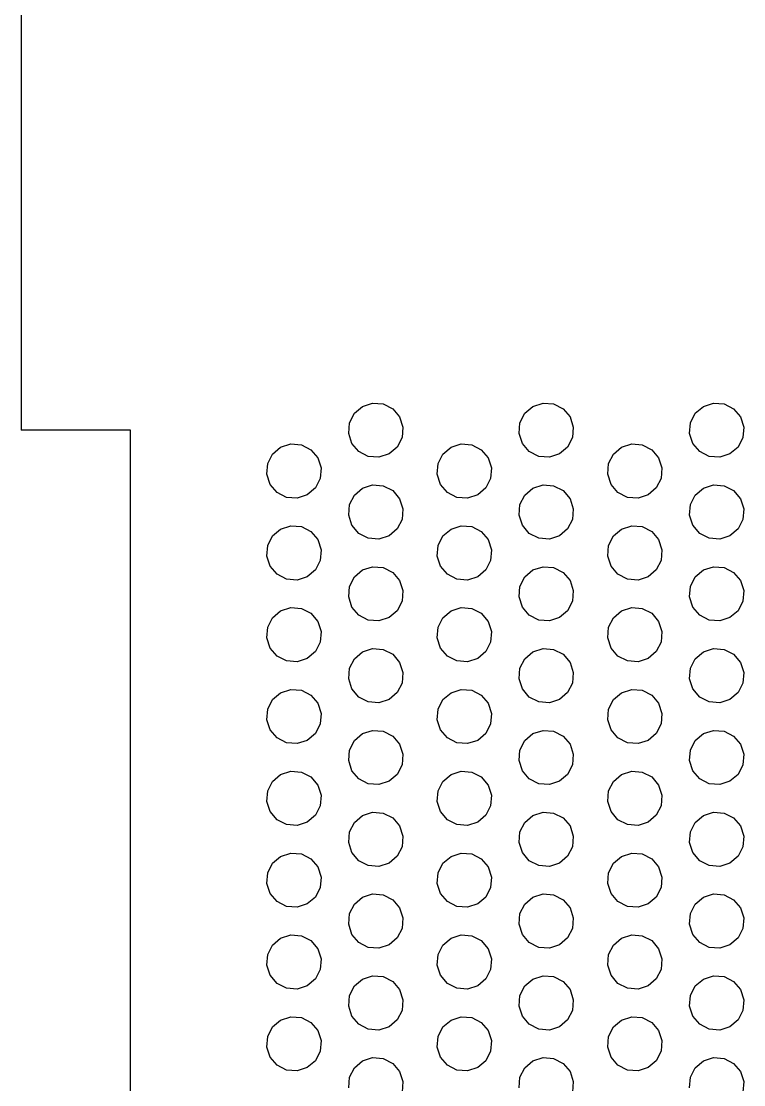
# Model space of a CAD drawing. Header units: metres. Extents: x 50 to 377, y 20 to 300.
# Drawn here: x 272.81 to 299.3, y 71.76 to 110.76 of the extents above; entities that cross this region are included whole.
import ezdxf

# ---------------------------------------------------------------- set-up
doc = ezdxf.new("R2010")
doc.units = ezdxf.units.M

msp = doc.modelspace()

# ---------------------------------------------------------------- linework, layer by layer
at = {"layer": 'Layer0'}
for p, q in [((272.807, 125.763, 0), (272.807, 95.763, 0)), ((285.319, 96.636, 0), (285.691, 96.756, 0)), ((285.691, 96.756, 0), (286.08, 96.725, 0)), ((286.08, 96.725, 0), (286.427, 96.547, 0)), ((291.569, 96.636, 0), (291.941, 96.756, 0)), ((291.941, 96.756, 0), (292.33, 96.725, 0)), ((292.33, 96.725, 0), (292.677, 96.547, 0)), ((297.819, 96.636, 0), (298.191, 96.756, 0)), ((298.191, 96.756, 0), (298.58, 96.725, 0)), ((298.58, 96.725, 0), (298.927, 96.547, 0)), ((284.845, 96.035, 0), (285.022, 96.383, 0)), ((285.022, 96.383, 0), (285.319, 96.636, 0)), ((286.427, 96.547, 0), (286.68, 96.25, 0)), ((291.095, 96.035, 0), (291.272, 96.383, 0)), ((291.272, 96.383, 0), (291.569, 96.636, 0)), ((292.677, 96.547, 0), (292.93, 96.25, 0)), ((297.345, 96.035, 0), (297.522, 96.383, 0)), ((297.522, 96.383, 0), (297.819, 96.636, 0)), ((298.927, 96.547, 0), (299.18, 96.25, 0)), ((284.814, 95.646, 0), (284.845, 96.035, 0)), ((286.68, 96.25, 0), (286.8, 95.879, 0)), ((291.064, 95.646, 0), (291.095, 96.035, 0)), ((292.93, 96.25, 0), (293.05, 95.879, 0)), ((297.314, 95.646, 0), (297.345, 96.035, 0)), ((299.18, 96.25, 0), (299.3, 95.879, 0)), ((276.807, 95.763, 0), (272.807, 95.763, 0)), ((276.807, 65.763, 0), (276.807, 95.763, 0)), ((284.934, 95.275, 0), (284.814, 95.646, 0)), ((286.8, 95.879, 0), (286.769, 95.49, 0)), ((291.184, 95.275, 0), (291.064, 95.646, 0)), ((293.05, 95.879, 0), (293.019, 95.49, 0)), ((297.434, 95.275, 0), (297.314, 95.646, 0)), ((299.3, 95.879, 0), (299.269, 95.49, 0)), ((282.319, 95.136, 0), (282.691, 95.256, 0)), ((282.691, 95.256, 0), (283.08, 95.225, 0)), ((283.08, 95.225, 0), (283.427, 95.047, 0)), ((285.187, 94.978, 0), (284.934, 95.275, 0)), ((286.769, 95.49, 0), (286.592, 95.143, 0)), ((288.569, 95.136, 0), (288.941, 95.256, 0)), ((288.941, 95.256, 0), (289.33, 95.225, 0)), ((289.33, 95.225, 0), (289.677, 95.047, 0)), ((291.437, 94.978, 0), (291.184, 95.275, 0)), ((293.019, 95.49, 0), (292.842, 95.143, 0)), ((294.819, 95.136, 0), (295.191, 95.256, 0)), ((295.191, 95.256, 0), (295.58, 95.225, 0)), ((295.58, 95.225, 0), (295.927, 95.047, 0)), ((297.687, 94.978, 0), (297.434, 95.275, 0)), ((299.269, 95.49, 0), (299.092, 95.143, 0)), ((281.845, 94.535, 0), (282.022, 94.883, 0)), ((282.022, 94.883, 0), (282.319, 95.136, 0)), ((283.427, 95.047, 0), (283.68, 94.75, 0)), ((285.534, 94.8, 0), (285.187, 94.978, 0)), ((285.923, 94.769, 0), (285.534, 94.8, 0)), ((286.295, 94.89, 0), (285.923, 94.769, 0)), ((286.592, 95.143, 0), (286.295, 94.89, 0)), ((288.095, 94.535, 0), (288.272, 94.883, 0)), ((288.272, 94.883, 0), (288.569, 95.136, 0)), ((289.677, 95.047, 0), (289.93, 94.75, 0)), ((291.784, 94.8, 0), (291.437, 94.978, 0)), ((292.173, 94.769, 0), (291.784, 94.8, 0)), ((292.545, 94.89, 0), (292.173, 94.769, 0)), ((292.842, 95.143, 0), (292.545, 94.89, 0)), ((294.345, 94.535, 0), (294.522, 94.883, 0)), ((294.522, 94.883, 0), (294.819, 95.136, 0)), ((295.927, 95.047, 0), (296.18, 94.75, 0)), ((298.034, 94.8, 0), (297.687, 94.978, 0)), ((298.423, 94.769, 0), (298.034, 94.8, 0)), ((298.795, 94.89, 0), (298.423, 94.769, 0)), ((299.092, 95.143, 0), (298.795, 94.89, 0)), ((281.814, 94.146, 0), (281.845, 94.535, 0)), ((283.68, 94.75, 0), (283.8, 94.379, 0)), ((283.8, 94.379, 0), (283.769, 93.99, 0)), ((288.064, 94.146, 0), (288.095, 94.535, 0)), ((289.93, 94.75, 0), (290.05, 94.379, 0)), ((290.05, 94.379, 0), (290.019, 93.99, 0)), ((294.314, 94.146, 0), (294.345, 94.535, 0)), ((296.18, 94.75, 0), (296.3, 94.379, 0)), ((296.3, 94.379, 0), (296.269, 93.99, 0)), ((281.934, 93.775, 0), (281.814, 94.146, 0)), ((283.769, 93.99, 0), (283.592, 93.643, 0)), ((288.184, 93.775, 0), (288.064, 94.146, 0)), ((290.019, 93.99, 0), (289.842, 93.643, 0)), ((294.434, 93.775, 0), (294.314, 94.146, 0)), ((296.269, 93.99, 0), (296.092, 93.643, 0)), ((282.187, 93.478, 0), (281.934, 93.775, 0)), ((283.592, 93.643, 0), (283.295, 93.39, 0)), ((285.022, 93.383, 0), (285.319, 93.636, 0)), ((285.319, 93.636, 0), (285.691, 93.756, 0)), ((285.691, 93.756, 0), (286.08, 93.725, 0)), ((286.08, 93.725, 0), (286.427, 93.547, 0)), ((288.437, 93.478, 0), (288.184, 93.775, 0)), ((289.842, 93.643, 0), (289.545, 93.39, 0)), ((291.272, 93.383, 0), (291.569, 93.636, 0)), ((291.569, 93.636, 0), (291.941, 93.756, 0)), ((291.941, 93.756, 0), (292.33, 93.725, 0)), ((292.33, 93.725, 0), (292.677, 93.547, 0)), ((294.687, 93.478, 0), (294.434, 93.775, 0)), ((296.092, 93.643, 0), (295.795, 93.39, 0)), ((297.522, 93.383, 0), (297.819, 93.636, 0)), ((297.819, 93.636, 0), (298.191, 93.756, 0)), ((298.191, 93.756, 0), (298.58, 93.725, 0)), ((298.58, 93.725, 0), (298.927, 93.547, 0)), ((282.534, 93.3, 0), (282.187, 93.478, 0)), ((282.923, 93.269, 0), (282.534, 93.3, 0)), ((283.295, 93.39, 0), (282.923, 93.269, 0)), ((284.845, 93.035, 0), (285.022, 93.383, 0)), ((286.427, 93.547, 0), (286.68, 93.25, 0)), ((286.68, 93.25, 0), (286.8, 92.879, 0)), ((288.784, 93.3, 0), (288.437, 93.478, 0)), ((289.173, 93.269, 0), (288.784, 93.3, 0)), ((289.545, 93.39, 0), (289.173, 93.269, 0)), ((291.095, 93.035, 0), (291.272, 93.383, 0)), ((292.677, 93.547, 0), (292.93, 93.25, 0)), ((292.93, 93.25, 0), (293.05, 92.879, 0)), ((295.034, 93.3, 0), (294.687, 93.478, 0)), ((295.423, 93.269, 0), (295.034, 93.3, 0)), ((295.795, 93.39, 0), (295.423, 93.269, 0)), ((297.345, 93.035, 0), (297.522, 93.383, 0)), ((298.927, 93.547, 0), (299.18, 93.25, 0)), ((299.18, 93.25, 0), (299.3, 92.879, 0)), ((284.814, 92.646, 0), (284.845, 93.035, 0)), ((286.8, 92.879, 0), (286.769, 92.49, 0)), ((291.064, 92.646, 0), (291.095, 93.035, 0)), ((293.05, 92.879, 0), (293.019, 92.49, 0)), ((297.314, 92.646, 0), (297.345, 93.035, 0)), ((299.3, 92.879, 0), (299.269, 92.49, 0)), ((284.934, 92.275, 0), (284.814, 92.646, 0)), ((286.769, 92.49, 0), (286.592, 92.143, 0)), ((291.184, 92.275, 0), (291.064, 92.646, 0)), ((293.019, 92.49, 0), (292.842, 92.143, 0)), ((297.434, 92.275, 0), (297.314, 92.646, 0)), ((299.269, 92.49, 0), (299.092, 92.143, 0)), ((282.022, 91.883, 0), (282.319, 92.136, 0)), ((282.319, 92.136, 0), (282.691, 92.256, 0)), ((282.691, 92.256, 0), (283.08, 92.225, 0)), ((283.08, 92.225, 0), (283.427, 92.047, 0)), ((283.427, 92.047, 0), (283.68, 91.75, 0)), ((285.187, 91.978, 0), (284.934, 92.275, 0)), ((286.592, 92.143, 0), (286.295, 91.89, 0)), ((288.272, 91.883, 0), (288.569, 92.136, 0)), ((288.569, 92.136, 0), (288.941, 92.256, 0)), ((288.941, 92.256, 0), (289.33, 92.225, 0)), ((289.33, 92.225, 0), (289.677, 92.047, 0)), ((289.677, 92.047, 0), (289.93, 91.75, 0)), ((291.437, 91.978, 0), (291.184, 92.275, 0)), ((292.842, 92.143, 0), (292.545, 91.89, 0)), ((294.522, 91.883, 0), (294.819, 92.136, 0)), ((294.819, 92.136, 0), (295.191, 92.256, 0)), ((295.191, 92.256, 0), (295.58, 92.225, 0)), ((295.58, 92.225, 0), (295.927, 92.047, 0)), ((295.927, 92.047, 0), (296.18, 91.75, 0)), ((297.687, 91.978, 0), (297.434, 92.275, 0)), ((299.092, 92.143, 0), (298.795, 91.89, 0)), ((281.845, 91.535, 0), (282.022, 91.883, 0)), ((283.68, 91.75, 0), (283.8, 91.379, 0)), ((285.534, 91.8, 0), (285.187, 91.978, 0)), ((285.923, 91.769, 0), (285.534, 91.8, 0)), ((286.295, 91.89, 0), (285.923, 91.769, 0)), ((288.095, 91.535, 0), (288.272, 91.883, 0)), ((289.93, 91.75, 0), (290.05, 91.379, 0)), ((291.784, 91.8, 0), (291.437, 91.978, 0)), ((292.173, 91.769, 0), (291.784, 91.8, 0)), ((292.545, 91.89, 0), (292.173, 91.769, 0)), ((294.345, 91.535, 0), (294.522, 91.883, 0)), ((296.18, 91.75, 0), (296.3, 91.379, 0)), ((298.034, 91.8, 0), (297.687, 91.978, 0)), ((298.423, 91.769, 0), (298.034, 91.8, 0)), ((298.795, 91.89, 0), (298.423, 91.769, 0)), ((281.814, 91.146, 0), (281.845, 91.535, 0)), ((283.8, 91.379, 0), (283.769, 90.99, 0)), ((288.064, 91.146, 0), (288.095, 91.535, 0)), ((290.05, 91.379, 0), (290.019, 90.99, 0)), ((294.314, 91.146, 0), (294.345, 91.535, 0)), ((296.3, 91.379, 0), (296.269, 90.99, 0)), ((281.934, 90.775, 0), (281.814, 91.146, 0)), ((283.769, 90.99, 0), (283.592, 90.643, 0)), ((288.184, 90.775, 0), (288.064, 91.146, 0)), ((290.019, 90.99, 0), (289.842, 90.643, 0)), ((294.434, 90.775, 0), (294.314, 91.146, 0)), ((296.269, 90.99, 0), (296.092, 90.643, 0)), ((282.187, 90.478, 0), (281.934, 90.775, 0)), ((282.534, 90.3, 0), (282.187, 90.478, 0)), ((283.592, 90.643, 0), (283.295, 90.39, 0)), ((285.022, 90.383, 0), (285.319, 90.636, 0)), ((285.319, 90.636, 0), (285.691, 90.756, 0)), ((285.691, 90.756, 0), (286.08, 90.725, 0)), ((286.08, 90.725, 0), (286.427, 90.547, 0)), ((286.427, 90.547, 0), (286.68, 90.25, 0)), ((288.437, 90.478, 0), (288.184, 90.775, 0)), ((288.784, 90.3, 0), (288.437, 90.478, 0)), ((289.842, 90.643, 0), (289.545, 90.39, 0)), ((291.272, 90.383, 0), (291.569, 90.636, 0)), ((291.569, 90.636, 0), (291.941, 90.756, 0)), ((291.941, 90.756, 0), (292.33, 90.725, 0)), ((292.33, 90.725, 0), (292.677, 90.547, 0)), ((292.677, 90.547, 0), (292.93, 90.25, 0)), ((294.687, 90.478, 0), (294.434, 90.775, 0)), ((295.034, 90.3, 0), (294.687, 90.478, 0)), ((296.092, 90.643, 0), (295.795, 90.39, 0)), ((297.522, 90.383, 0), (297.819, 90.636, 0)), ((297.819, 90.636, 0), (298.191, 90.756, 0)), ((298.191, 90.756, 0), (298.58, 90.725, 0)), ((298.58, 90.725, 0), (298.927, 90.547, 0)), ((298.927, 90.547, 0), (299.18, 90.25, 0)), ((282.923, 90.269, 0), (282.534, 90.3, 0)), ((283.295, 90.39, 0), (282.923, 90.269, 0)), ((284.845, 90.035, 0), (285.022, 90.383, 0)), ((286.68, 90.25, 0), (286.8, 89.879, 0)), ((289.173, 90.269, 0), (288.784, 90.3, 0)), ((289.545, 90.39, 0), (289.173, 90.269, 0)), ((291.095, 90.035, 0), (291.272, 90.383, 0)), ((292.93, 90.25, 0), (293.05, 89.879, 0)), ((295.423, 90.269, 0), (295.034, 90.3, 0)), ((295.795, 90.39, 0), (295.423, 90.269, 0)), ((297.345, 90.035, 0), (297.522, 90.383, 0)), ((299.18, 90.25, 0), (299.3, 89.879, 0)), ((284.814, 89.646, 0), (284.845, 90.035, 0)), ((286.8, 89.879, 0), (286.769, 89.49, 0)), ((291.064, 89.646, 0), (291.095, 90.035, 0)), ((293.05, 89.879, 0), (293.019, 89.49, 0)), ((297.314, 89.646, 0), (297.345, 90.035, 0)), ((299.3, 89.879, 0), (299.269, 89.49, 0)), ((284.934, 89.275, 0), (284.814, 89.646, 0)), ((286.769, 89.49, 0), (286.592, 89.143, 0)), ((291.184, 89.275, 0), (291.064, 89.646, 0)), ((293.019, 89.49, 0), (292.842, 89.143, 0)), ((297.434, 89.275, 0), (297.314, 89.646, 0)), ((299.269, 89.49, 0), (299.092, 89.143, 0)), ((282.022, 88.883, 0), (282.319, 89.136, 0)), ((282.319, 89.136, 0), (282.691, 89.256, 0)), ((282.691, 89.256, 0), (283.08, 89.225, 0)), ((283.08, 89.225, 0), (283.427, 89.047, 0)), ((283.427, 89.047, 0), (283.68, 88.75, 0)), ((285.187, 88.978, 0), (284.934, 89.275, 0)), ((285.534, 88.8, 0), (285.187, 88.978, 0)), ((286.592, 89.143, 0), (286.295, 88.89, 0)), ((288.272, 88.883, 0), (288.569, 89.136, 0)), ((288.569, 89.136, 0), (288.941, 89.256, 0)), ((288.941, 89.256, 0), (289.33, 89.225, 0)), ((289.33, 89.225, 0), (289.677, 89.047, 0)), ((289.677, 89.047, 0), (289.93, 88.75, 0)), ((291.437, 88.978, 0), (291.184, 89.275, 0)), ((291.784, 88.8, 0), (291.437, 88.978, 0)), ((292.842, 89.143, 0), (292.545, 88.89, 0)), ((294.522, 88.883, 0), (294.819, 89.136, 0)), ((294.819, 89.136, 0), (295.191, 89.256, 0)), ((295.191, 89.256, 0), (295.58, 89.225, 0)), ((295.58, 89.225, 0), (295.927, 89.047, 0)), ((295.927, 89.047, 0), (296.18, 88.75, 0)), ((297.687, 88.978, 0), (297.434, 89.275, 0)), ((298.034, 88.8, 0), (297.687, 88.978, 0)), ((299.092, 89.143, 0), (298.795, 88.89, 0)), ((281.814, 88.146, 0), (281.845, 88.535, 0)), ((281.845, 88.535, 0), (282.022, 88.883, 0)), ((283.68, 88.75, 0), (283.8, 88.379, 0)), ((285.923, 88.769, 0), (285.534, 88.8, 0)), ((286.295, 88.89, 0), (285.923, 88.769, 0)), ((288.064, 88.146, 0), (288.095, 88.535, 0)), ((288.095, 88.535, 0), (288.272, 88.883, 0)), ((289.93, 88.75, 0), (290.05, 88.379, 0)), ((292.173, 88.769, 0), (291.784, 88.8, 0)), ((292.545, 88.89, 0), (292.173, 88.769, 0)), ((294.314, 88.146, 0), (294.345, 88.535, 0)), ((294.345, 88.535, 0), (294.522, 88.883, 0)), ((296.18, 88.75, 0), (296.3, 88.379, 0)), ((298.423, 88.769, 0), (298.034, 88.8, 0)), ((298.795, 88.89, 0), (298.423, 88.769, 0)), ((281.934, 87.775, 0), (281.814, 88.146, 0)), ((283.8, 88.379, 0), (283.769, 87.99, 0)), ((288.184, 87.775, 0), (288.064, 88.146, 0)), ((290.05, 88.379, 0), (290.019, 87.99, 0)), ((294.434, 87.775, 0), (294.314, 88.146, 0)), ((296.3, 88.379, 0), (296.269, 87.99, 0)), ((282.187, 87.478, 0), (281.934, 87.775, 0)), ((283.769, 87.99, 0), (283.592, 87.643, 0)), ((285.319, 87.636, 0), (285.691, 87.756, 0)), ((285.691, 87.756, 0), (286.08, 87.725, 0)), ((288.437, 87.478, 0), (288.184, 87.775, 0)), ((290.019, 87.99, 0), (289.842, 87.643, 0)), ((291.569, 87.636, 0), (291.941, 87.756, 0)), ((291.941, 87.756, 0), (292.33, 87.725, 0)), ((294.687, 87.478, 0), (294.434, 87.775, 0)), ((296.269, 87.99, 0), (296.092, 87.643, 0)), ((297.819, 87.636, 0), (298.191, 87.756, 0)), ((298.191, 87.756, 0), (298.58, 87.725, 0)), ((282.534, 87.3, 0), (282.187, 87.478, 0)), ((283.295, 87.39, 0), (282.923, 87.269, 0)), ((283.592, 87.643, 0), (283.295, 87.39, 0)), ((284.845, 87.035, 0), (285.022, 87.383, 0)), ((285.022, 87.383, 0), (285.319, 87.636, 0)), ((286.08, 87.725, 0), (286.427, 87.547, 0)), ((286.427, 87.547, 0), (286.68, 87.25, 0)), ((288.784, 87.3, 0), (288.437, 87.478, 0)), ((289.545, 87.39, 0), (289.173, 87.269, 0)), ((289.842, 87.643, 0), (289.545, 87.39, 0)), ((291.095, 87.035, 0), (291.272, 87.383, 0)), ((291.272, 87.383, 0), (291.569, 87.636, 0)), ((292.33, 87.725, 0), (292.677, 87.547, 0)), ((292.677, 87.547, 0), (292.93, 87.25, 0)), ((295.034, 87.3, 0), (294.687, 87.478, 0)), ((295.795, 87.39, 0), (295.423, 87.269, 0)), ((296.092, 87.643, 0), (295.795, 87.39, 0)), ((297.345, 87.035, 0), (297.522, 87.383, 0)), ((297.522, 87.383, 0), (297.819, 87.636, 0)), ((298.58, 87.725, 0), (298.927, 87.547, 0)), ((298.927, 87.547, 0), (299.18, 87.25, 0)), ((282.923, 87.269, 0), (282.534, 87.3, 0)), ((284.814, 86.646, 0), (284.845, 87.035, 0)), ((286.68, 87.25, 0), (286.8, 86.879, 0)), ((289.173, 87.269, 0), (288.784, 87.3, 0)), ((291.064, 86.646, 0), (291.095, 87.035, 0)), ((292.93, 87.25, 0), (293.05, 86.879, 0)), ((295.423, 87.269, 0), (295.034, 87.3, 0)), ((297.314, 86.646, 0), (297.345, 87.035, 0)), ((299.18, 87.25, 0), (299.3, 86.879, 0)), ((284.934, 86.275, 0), (284.814, 86.646, 0)), ((286.8, 86.879, 0), (286.769, 86.49, 0)), ((291.184, 86.275, 0), (291.064, 86.646, 0)), ((293.05, 86.879, 0), (293.019, 86.49, 0)), ((297.434, 86.275, 0), (297.314, 86.646, 0)), ((299.3, 86.879, 0), (299.269, 86.49, 0)), ((282.319, 86.136, 0), (282.691, 86.256, 0)), ((282.691, 86.256, 0), (283.08, 86.225, 0)), ((283.08, 86.225, 0), (283.427, 86.047, 0)), ((285.187, 85.978, 0), (284.934, 86.275, 0)), ((286.769, 86.49, 0), (286.592, 86.143, 0)), ((288.569, 86.136, 0), (288.941, 86.256, 0)), ((288.941, 86.256, 0), (289.33, 86.225, 0)), ((289.33, 86.225, 0), (289.677, 86.047, 0)), ((291.437, 85.978, 0), (291.184, 86.275, 0)), ((293.019, 86.49, 0), (292.842, 86.143, 0)), ((294.819, 86.136, 0), (295.191, 86.256, 0)), ((295.191, 86.256, 0), (295.58, 86.225, 0)), ((295.58, 86.225, 0), (295.927, 86.047, 0)), ((297.687, 85.978, 0), (297.434, 86.275, 0)), ((299.269, 86.49, 0), (299.092, 86.143, 0)), ((281.845, 85.535, 0), (282.022, 85.883, 0)), ((282.022, 85.883, 0), (282.319, 86.136, 0)), ((283.427, 86.047, 0), (283.68, 85.75, 0)), ((285.534, 85.8, 0), (285.187, 85.978, 0)), ((285.923, 85.769, 0), (285.534, 85.8, 0)), ((286.295, 85.89, 0), (285.923, 85.769, 0)), ((286.592, 86.143, 0), (286.295, 85.89, 0)), ((288.095, 85.535, 0), (288.272, 85.883, 0)), ((288.272, 85.883, 0), (288.569, 86.136, 0)), ((289.677, 86.047, 0), (289.93, 85.75, 0)), ((291.784, 85.8, 0), (291.437, 85.978, 0)), ((292.173, 85.769, 0), (291.784, 85.8, 0)), ((292.545, 85.89, 0), (292.173, 85.769, 0)), ((292.842, 86.143, 0), (292.545, 85.89, 0)), ((294.345, 85.535, 0), (294.522, 85.883, 0)), ((294.522, 85.883, 0), (294.819, 86.136, 0)), ((295.927, 86.047, 0), (296.18, 85.75, 0)), ((298.034, 85.8, 0), (297.687, 85.978, 0)), ((298.423, 85.769, 0), (298.034, 85.8, 0)), ((298.795, 85.89, 0), (298.423, 85.769, 0)), ((299.092, 86.143, 0), (298.795, 85.89, 0)), ((281.814, 85.146, 0), (281.845, 85.535, 0)), ((283.68, 85.75, 0), (283.8, 85.379, 0)), ((288.064, 85.146, 0), (288.095, 85.535, 0)), ((289.93, 85.75, 0), (290.05, 85.379, 0)), ((294.314, 85.146, 0), (294.345, 85.535, 0)), ((296.18, 85.75, 0), (296.3, 85.379, 0)), ((281.934, 84.775, 0), (281.814, 85.146, 0)), ((283.8, 85.379, 0), (283.769, 84.99, 0)), ((288.184, 84.775, 0), (288.064, 85.146, 0)), ((290.05, 85.379, 0), (290.019, 84.99, 0)), ((294.434, 84.775, 0), (294.314, 85.146, 0)), ((296.3, 85.379, 0), (296.269, 84.99, 0)), ((282.187, 84.478, 0), (281.934, 84.775, 0)), ((283.592, 84.643, 0), (283.295, 84.39, 0)), ((283.769, 84.99, 0), (283.592, 84.643, 0)), ((285.022, 84.383, 0), (285.319, 84.636, 0)), ((285.319, 84.636, 0), (285.691, 84.756, 0)), ((285.691, 84.756, 0), (286.08, 84.725, 0)), ((286.08, 84.725, 0), (286.427, 84.547, 0)), ((288.437, 84.478, 0), (288.184, 84.775, 0)), ((289.842, 84.643, 0), (289.545, 84.39, 0)), ((290.019, 84.99, 0), (289.842, 84.643, 0)), ((291.272, 84.383, 0), (291.569, 84.636, 0)), ((291.569, 84.636, 0), (291.941, 84.756, 0)), ((291.941, 84.756, 0), (292.33, 84.725, 0)), ((292.33, 84.725, 0), (292.677, 84.547, 0)), ((294.687, 84.478, 0), (294.434, 84.775, 0)), ((296.092, 84.643, 0), (295.795, 84.39, 0)), ((296.269, 84.99, 0), (296.092, 84.643, 0)), ((297.522, 84.383, 0), (297.819, 84.636, 0)), ((297.819, 84.636, 0), (298.191, 84.756, 0)), ((298.191, 84.756, 0), (298.58, 84.725, 0)), ((298.58, 84.725, 0), (298.927, 84.547, 0)), ((282.534, 84.3, 0), (282.187, 84.478, 0)), ((282.923, 84.269, 0), (282.534, 84.3, 0)), ((283.295, 84.39, 0), (282.923, 84.269, 0)), ((284.845, 84.035, 0), (285.022, 84.383, 0)), ((286.427, 84.547, 0), (286.68, 84.25, 0)), ((286.68, 84.25, 0), (286.8, 83.879, 0)), ((288.784, 84.3, 0), (288.437, 84.478, 0)), ((289.173, 84.269, 0), (288.784, 84.3, 0)), ((289.545, 84.39, 0), (289.173, 84.269, 0)), ((291.095, 84.035, 0), (291.272, 84.383, 0)), ((292.677, 84.547, 0), (292.93, 84.25, 0)), ((292.93, 84.25, 0), (293.05, 83.879, 0)), ((295.034, 84.3, 0), (294.687, 84.478, 0)), ((295.423, 84.269, 0), (295.034, 84.3, 0)), ((295.795, 84.39, 0), (295.423, 84.269, 0)), ((297.345, 84.035, 0), (297.522, 84.383, 0)), ((298.927, 84.547, 0), (299.18, 84.25, 0)), ((299.18, 84.25, 0), (299.3, 83.879, 0)), ((284.814, 83.646, 0), (284.845, 84.035, 0)), ((286.8, 83.879, 0), (286.769, 83.49, 0)), ((291.064, 83.646, 0), (291.095, 84.035, 0)), ((293.05, 83.879, 0), (293.019, 83.49, 0)), ((297.314, 83.646, 0), (297.345, 84.035, 0)), ((299.3, 83.879, 0), (299.269, 83.49, 0)), ((284.934, 83.275, 0), (284.814, 83.646, 0)), ((286.769, 83.49, 0), (286.592, 83.143, 0)), ((291.184, 83.275, 0), (291.064, 83.646, 0)), ((293.019, 83.49, 0), (292.842, 83.143, 0)), ((297.434, 83.275, 0), (297.314, 83.646, 0)), ((299.269, 83.49, 0), (299.092, 83.143, 0)), ((282.022, 82.883, 0), (282.319, 83.136, 0)), ((282.319, 83.136, 0), (282.691, 83.256, 0)), ((282.691, 83.256, 0), (283.08, 83.225, 0)), ((283.08, 83.225, 0), (283.427, 83.047, 0)), ((285.187, 82.978, 0), (284.934, 83.275, 0)), ((286.592, 83.143, 0), (286.295, 82.89, 0)), ((288.272, 82.883, 0), (288.569, 83.136, 0)), ((288.569, 83.136, 0), (288.941, 83.256, 0)), ((288.941, 83.256, 0), (289.33, 83.225, 0)), ((289.33, 83.225, 0), (289.677, 83.047, 0)), ((291.437, 82.978, 0), (291.184, 83.275, 0)), ((292.842, 83.143, 0), (292.545, 82.89, 0)), ((294.522, 82.883, 0), (294.819, 83.136, 0)), ((294.819, 83.136, 0), (295.191, 83.256, 0)), ((295.191, 83.256, 0), (295.58, 83.225, 0)), ((295.58, 83.225, 0), (295.927, 83.047, 0)), ((297.687, 82.978, 0), (297.434, 83.275, 0)), ((299.092, 83.143, 0), (298.795, 82.89, 0)), ((281.845, 82.535, 0), (282.022, 82.883, 0)), ((283.427, 83.047, 0), (283.68, 82.75, 0)), ((283.68, 82.75, 0), (283.8, 82.379, 0)), ((285.534, 82.8, 0), (285.187, 82.978, 0)), ((285.923, 82.769, 0), (285.534, 82.8, 0)), ((286.295, 82.89, 0), (285.923, 82.769, 0)), ((288.095, 82.535, 0), (288.272, 82.883, 0)), ((289.677, 83.047, 0), (289.93, 82.75, 0)), ((289.93, 82.75, 0), (290.05, 82.379, 0)), ((291.784, 82.8, 0), (291.437, 82.978, 0)), ((292.173, 82.769, 0), (291.784, 82.8, 0)), ((292.545, 82.89, 0), (292.173, 82.769, 0)), ((294.345, 82.535, 0), (294.522, 82.883, 0)), ((295.927, 83.047, 0), (296.18, 82.75, 0)), ((296.18, 82.75, 0), (296.3, 82.379, 0)), ((298.034, 82.8, 0), (297.687, 82.978, 0)), ((298.423, 82.769, 0), (298.034, 82.8, 0)), ((298.795, 82.89, 0), (298.423, 82.769, 0)), ((281.814, 82.146, 0), (281.845, 82.535, 0)), ((283.8, 82.379, 0), (283.769, 81.99, 0)), ((288.064, 82.146, 0), (288.095, 82.535, 0)), ((290.05, 82.379, 0), (290.019, 81.99, 0)), ((294.314, 82.146, 0), (294.345, 82.535, 0)), ((296.3, 82.379, 0), (296.269, 81.99, 0)), ((281.934, 81.775, 0), (281.814, 82.146, 0)), ((283.769, 81.99, 0), (283.592, 81.643, 0)), ((288.184, 81.775, 0), (288.064, 82.146, 0)), ((290.019, 81.99, 0), (289.842, 81.643, 0)), ((294.434, 81.775, 0), (294.314, 82.146, 0)), ((296.269, 81.99, 0), (296.092, 81.643, 0)), ((282.187, 81.478, 0), (281.934, 81.775, 0)), ((283.592, 81.643, 0), (283.295, 81.39, 0)), ((285.022, 81.383, 0), (285.319, 81.636, 0)), ((285.319, 81.636, 0), (285.691, 81.756, 0)), ((285.691, 81.756, 0), (286.08, 81.725, 0)), ((286.08, 81.725, 0), (286.427, 81.547, 0)), ((286.427, 81.547, 0), (286.68, 81.25, 0)), ((288.437, 81.478, 0), (288.184, 81.775, 0)), ((289.842, 81.643, 0), (289.545, 81.39, 0)), ((291.272, 81.383, 0), (291.569, 81.636, 0)), ((291.569, 81.636, 0), (291.941, 81.756, 0)), ((291.941, 81.756, 0), (292.33, 81.725, 0)), ((292.33, 81.725, 0), (292.677, 81.547, 0)), ((292.677, 81.547, 0), (292.93, 81.25, 0)), ((294.687, 81.478, 0), (294.434, 81.775, 0)), ((296.092, 81.643, 0), (295.795, 81.39, 0)), ((297.522, 81.383, 0), (297.819, 81.636, 0)), ((297.819, 81.636, 0), (298.191, 81.756, 0)), ((298.191, 81.756, 0), (298.58, 81.725, 0)), ((298.58, 81.725, 0), (298.927, 81.547, 0)), ((298.927, 81.547, 0), (299.18, 81.25, 0)), ((282.534, 81.3, 0), (282.187, 81.478, 0)), ((282.923, 81.269, 0), (282.534, 81.3, 0)), ((283.295, 81.39, 0), (282.923, 81.269, 0)), ((284.845, 81.035, 0), (285.022, 81.383, 0)), ((286.68, 81.25, 0), (286.8, 80.879, 0)), ((288.784, 81.3, 0), (288.437, 81.478, 0)), ((289.173, 81.269, 0), (288.784, 81.3, 0)), ((289.545, 81.39, 0), (289.173, 81.269, 0)), ((291.095, 81.035, 0), (291.272, 81.383, 0)), ((292.93, 81.25, 0), (293.05, 80.879, 0)), ((295.034, 81.3, 0), (294.687, 81.478, 0)), ((295.423, 81.269, 0), (295.034, 81.3, 0)), ((295.795, 81.39, 0), (295.423, 81.269, 0)), ((297.345, 81.035, 0), (297.522, 81.383, 0)), ((299.18, 81.25, 0), (299.3, 80.879, 0)), ((284.814, 80.646, 0), (284.845, 81.035, 0)), ((286.8, 80.879, 0), (286.769, 80.49, 0)), ((291.064, 80.646, 0), (291.095, 81.035, 0)), ((293.05, 80.879, 0), (293.019, 80.49, 0)), ((297.314, 80.646, 0), (297.345, 81.035, 0)), ((299.3, 80.879, 0), (299.269, 80.49, 0)), ((284.934, 80.275, 0), (284.814, 80.646, 0)), ((286.769, 80.49, 0), (286.592, 80.143, 0)), ((291.184, 80.275, 0), (291.064, 80.646, 0)), ((293.019, 80.49, 0), (292.842, 80.143, 0)), ((297.434, 80.275, 0), (297.314, 80.646, 0)), ((299.269, 80.49, 0), (299.092, 80.143, 0)), ((282.022, 79.883, 0), (282.319, 80.136, 0)), ((282.319, 80.136, 0), (282.691, 80.256, 0)), ((282.691, 80.256, 0), (283.08, 80.225, 0)), ((283.08, 80.225, 0), (283.427, 80.047, 0)), ((283.427, 80.047, 0), (283.68, 79.75, 0)), ((285.187, 79.978, 0), (284.934, 80.275, 0)), ((285.534, 79.8, 0), (285.187, 79.978, 0)), ((286.592, 80.143, 0), (286.295, 79.89, 0)), ((288.272, 79.883, 0), (288.569, 80.136, 0)), ((288.569, 80.136, 0), (288.941, 80.256, 0)), ((288.941, 80.256, 0), (289.33, 80.225, 0)), ((289.33, 80.225, 0), (289.677, 80.047, 0)), ((289.677, 80.047, 0), (289.93, 79.75, 0)), ((291.437, 79.978, 0), (291.184, 80.275, 0)), ((291.784, 79.8, 0), (291.437, 79.978, 0)), ((292.842, 80.143, 0), (292.545, 79.89, 0)), ((294.522, 79.883, 0), (294.819, 80.136, 0)), ((294.819, 80.136, 0), (295.191, 80.256, 0)), ((295.191, 80.256, 0), (295.58, 80.225, 0)), ((295.58, 80.225, 0), (295.927, 80.047, 0)), ((295.927, 80.047, 0), (296.18, 79.75, 0)), ((297.687, 79.978, 0), (297.434, 80.275, 0)), ((298.034, 79.8, 0), (297.687, 79.978, 0)), ((299.092, 80.143, 0), (298.795, 79.89, 0)), ((281.845, 79.535, 0), (282.022, 79.883, 0)), ((283.68, 79.75, 0), (283.8, 79.379, 0)), ((285.923, 79.769, 0), (285.534, 79.8, 0)), ((286.295, 79.89, 0), (285.923, 79.769, 0)), ((288.095, 79.535, 0), (288.272, 79.883, 0)), ((289.93, 79.75, 0), (290.05, 79.379, 0)), ((292.173, 79.769, 0), (291.784, 79.8, 0)), ((292.545, 79.89, 0), (292.173, 79.769, 0)), ((294.345, 79.535, 0), (294.522, 79.883, 0)), ((296.18, 79.75, 0), (296.3, 79.379, 0)), ((298.423, 79.769, 0), (298.034, 79.8, 0)), ((298.795, 79.89, 0), (298.423, 79.769, 0)), ((281.814, 79.146, 0), (281.845, 79.535, 0)), ((283.8, 79.379, 0), (283.769, 78.99, 0)), ((288.064, 79.146, 0), (288.095, 79.535, 0)), ((290.05, 79.379, 0), (290.019, 78.99, 0)), ((294.314, 79.146, 0), (294.345, 79.535, 0)), ((296.3, 79.379, 0), (296.269, 78.99, 0)), ((281.934, 78.775, 0), (281.814, 79.146, 0)), ((282.187, 78.478, 0), (281.934, 78.775, 0)), ((283.769, 78.99, 0), (283.592, 78.643, 0)), ((288.184, 78.775, 0), (288.064, 79.146, 0)), ((288.437, 78.478, 0), (288.184, 78.775, 0)), ((290.019, 78.99, 0), (289.842, 78.643, 0)), ((294.434, 78.775, 0), (294.314, 79.146, 0)), ((294.687, 78.478, 0), (294.434, 78.775, 0)), ((296.269, 78.99, 0), (296.092, 78.643, 0)), ((282.534, 78.3, 0), (282.187, 78.478, 0)), ((283.295, 78.39, 0), (282.923, 78.269, 0)), ((283.592, 78.643, 0), (283.295, 78.39, 0)), ((284.845, 78.035, 0), (285.022, 78.383, 0)), ((285.022, 78.383, 0), (285.319, 78.636, 0)), ((285.319, 78.636, 0), (285.691, 78.756, 0)), ((285.691, 78.756, 0), (286.08, 78.725, 0)), ((286.08, 78.725, 0), (286.427, 78.547, 0)), ((286.427, 78.547, 0), (286.68, 78.25, 0)), ((288.784, 78.3, 0), (288.437, 78.478, 0)), ((289.545, 78.39, 0), (289.173, 78.269, 0)), ((289.842, 78.643, 0), (289.545, 78.39, 0)), ((291.095, 78.035, 0), (291.272, 78.383, 0)), ((291.272, 78.383, 0), (291.569, 78.636, 0)), ((291.569, 78.636, 0), (291.941, 78.756, 0)), ((291.941, 78.756, 0), (292.33, 78.725, 0)), ((292.33, 78.725, 0), (292.677, 78.547, 0)), ((292.677, 78.547, 0), (292.93, 78.25, 0)), ((295.034, 78.3, 0), (294.687, 78.478, 0)), ((295.795, 78.39, 0), (295.423, 78.269, 0)), ((296.092, 78.643, 0), (295.795, 78.39, 0)), ((297.345, 78.035, 0), (297.522, 78.383, 0)), ((297.522, 78.383, 0), (297.819, 78.636, 0)), ((297.819, 78.636, 0), (298.191, 78.756, 0)), ((298.191, 78.756, 0), (298.58, 78.725, 0)), ((298.58, 78.725, 0), (298.927, 78.547, 0)), ((298.927, 78.547, 0), (299.18, 78.25, 0)), ((282.923, 78.269, 0), (282.534, 78.3, 0)), ((284.814, 77.646, 0), (284.845, 78.035, 0)), ((286.68, 78.25, 0), (286.8, 77.879, 0)), ((289.173, 78.269, 0), (288.784, 78.3, 0)), ((291.064, 77.646, 0), (291.095, 78.035, 0)), ((292.93, 78.25, 0), (293.05, 77.879, 0)), ((295.423, 78.269, 0), (295.034, 78.3, 0)), ((297.314, 77.646, 0), (297.345, 78.035, 0)), ((299.18, 78.25, 0), (299.3, 77.879, 0)), ((284.934, 77.275, 0), (284.814, 77.646, 0)), ((286.8, 77.879, 0), (286.769, 77.49, 0)), ((291.184, 77.275, 0), (291.064, 77.646, 0)), ((293.05, 77.879, 0), (293.019, 77.49, 0)), ((297.434, 77.275, 0), (297.314, 77.646, 0)), ((299.3, 77.879, 0), (299.269, 77.49, 0)), ((282.319, 77.136, 0), (282.691, 77.256, 0)), ((282.691, 77.256, 0), (283.08, 77.225, 0)), ((283.08, 77.225, 0), (283.427, 77.047, 0)), ((285.187, 76.978, 0), (284.934, 77.275, 0)), ((286.769, 77.49, 0), (286.592, 77.143, 0)), ((288.569, 77.136, 0), (288.941, 77.256, 0)), ((288.941, 77.256, 0), (289.33, 77.225, 0)), ((289.33, 77.225, 0), (289.677, 77.047, 0)), ((291.437, 76.978, 0), (291.184, 77.275, 0)), ((293.019, 77.49, 0), (292.842, 77.143, 0)), ((294.819, 77.136, 0), (295.191, 77.256, 0)), ((295.191, 77.256, 0), (295.58, 77.225, 0)), ((295.58, 77.225, 0), (295.927, 77.047, 0)), ((297.687, 76.978, 0), (297.434, 77.275, 0)), ((299.269, 77.49, 0), (299.092, 77.143, 0)), ((281.845, 76.535, 0), (282.022, 76.883, 0)), ((282.022, 76.883, 0), (282.319, 77.136, 0)), ((283.427, 77.047, 0), (283.68, 76.75, 0)), ((285.534, 76.8, 0), (285.187, 76.978, 0)), ((286.295, 76.89, 0), (285.923, 76.769, 0)), ((286.592, 77.143, 0), (286.295, 76.89, 0)), ((288.095, 76.535, 0), (288.272, 76.883, 0)), ((288.272, 76.883, 0), (288.569, 77.136, 0)), ((289.677, 77.047, 0), (289.93, 76.75, 0)), ((291.784, 76.8, 0), (291.437, 76.978, 0)), ((292.545, 76.89, 0), (292.173, 76.769, 0)), ((292.842, 77.143, 0), (292.545, 76.89, 0)), ((294.345, 76.535, 0), (294.522, 76.883, 0)), ((294.522, 76.883, 0), (294.819, 77.136, 0)), ((295.927, 77.047, 0), (296.18, 76.75, 0)), ((298.034, 76.8, 0), (297.687, 76.978, 0)), ((298.795, 76.89, 0), (298.423, 76.769, 0)), ((299.092, 77.143, 0), (298.795, 76.89, 0)), ((281.814, 76.146, 0), (281.845, 76.535, 0)), ((283.68, 76.75, 0), (283.8, 76.379, 0)), ((285.923, 76.769, 0), (285.534, 76.8, 0)), ((288.064, 76.146, 0), (288.095, 76.535, 0)), ((289.93, 76.75, 0), (290.05, 76.379, 0)), ((292.173, 76.769, 0), (291.784, 76.8, 0)), ((294.314, 76.146, 0), (294.345, 76.535, 0)), ((296.18, 76.75, 0), (296.3, 76.379, 0)), ((298.423, 76.769, 0), (298.034, 76.8, 0)), ((281.934, 75.775, 0), (281.814, 76.146, 0)), ((283.8, 76.379, 0), (283.769, 75.99, 0)), ((288.184, 75.775, 0), (288.064, 76.146, 0)), ((290.05, 76.379, 0), (290.019, 75.99, 0)), ((294.434, 75.775, 0), (294.314, 76.146, 0)), ((296.3, 76.379, 0), (296.269, 75.99, 0)), ((282.187, 75.478, 0), (281.934, 75.775, 0)), ((283.769, 75.99, 0), (283.592, 75.643, 0)), ((285.319, 75.636, 0), (285.691, 75.756, 0)), ((285.691, 75.756, 0), (286.08, 75.725, 0)), ((286.08, 75.725, 0), (286.427, 75.547, 0)), ((288.437, 75.478, 0), (288.184, 75.775, 0)), ((290.019, 75.99, 0), (289.842, 75.643, 0)), ((291.569, 75.636, 0), (291.941, 75.756, 0)), ((291.941, 75.756, 0), (292.33, 75.725, 0)), ((292.33, 75.725, 0), (292.677, 75.547, 0)), ((294.687, 75.478, 0), (294.434, 75.775, 0)), ((296.269, 75.99, 0), (296.092, 75.643, 0)), ((297.819, 75.636, 0), (298.191, 75.756, 0)), ((298.191, 75.756, 0), (298.58, 75.725, 0)), ((298.58, 75.725, 0), (298.927, 75.547, 0)), ((282.534, 75.3, 0), (282.187, 75.478, 0)), ((282.923, 75.269, 0), (282.534, 75.3, 0)), ((283.295, 75.39, 0), (282.923, 75.269, 0)), ((283.592, 75.643, 0), (283.295, 75.39, 0)), ((284.845, 75.035, 0), (285.022, 75.383, 0)), ((285.022, 75.383, 0), (285.319, 75.636, 0)), ((286.427, 75.547, 0), (286.68, 75.25, 0)), ((288.784, 75.3, 0), (288.437, 75.478, 0)), ((289.173, 75.269, 0), (288.784, 75.3, 0)), ((289.545, 75.39, 0), (289.173, 75.269, 0)), ((289.842, 75.643, 0), (289.545, 75.39, 0)), ((291.095, 75.035, 0), (291.272, 75.383, 0)), ((291.272, 75.383, 0), (291.569, 75.636, 0)), ((292.677, 75.547, 0), (292.93, 75.25, 0)), ((295.034, 75.3, 0), (294.687, 75.478, 0)), ((295.423, 75.269, 0), (295.034, 75.3, 0)), ((295.795, 75.39, 0), (295.423, 75.269, 0)), ((296.092, 75.643, 0), (295.795, 75.39, 0)), ((297.345, 75.035, 0), (297.522, 75.383, 0)), ((297.522, 75.383, 0), (297.819, 75.636, 0)), ((298.927, 75.547, 0), (299.18, 75.25, 0)), ((284.814, 74.646, 0), (284.845, 75.035, 0)), ((286.68, 75.25, 0), (286.8, 74.879, 0)), ((286.8, 74.879, 0), (286.769, 74.49, 0)), ((291.064, 74.646, 0), (291.095, 75.035, 0)), ((292.93, 75.25, 0), (293.05, 74.879, 0)), ((293.05, 74.879, 0), (293.019, 74.49, 0)), ((297.314, 74.646, 0), (297.345, 75.035, 0)), ((299.18, 75.25, 0), (299.3, 74.879, 0)), ((299.3, 74.879, 0), (299.269, 74.49, 0)), ((284.934, 74.275, 0), (284.814, 74.646, 0)), ((286.769, 74.49, 0), (286.592, 74.143, 0)), ((291.184, 74.275, 0), (291.064, 74.646, 0)), ((293.019, 74.49, 0), (292.842, 74.143, 0)), ((297.434, 74.275, 0), (297.314, 74.646, 0)), ((299.269, 74.49, 0), (299.092, 74.143, 0)), ((282.022, 73.883, 0), (282.319, 74.136, 0)), ((282.319, 74.136, 0), (282.691, 74.256, 0)), ((282.691, 74.256, 0), (283.08, 74.225, 0)), ((283.08, 74.225, 0), (283.427, 74.047, 0)), ((285.187, 73.978, 0), (284.934, 74.275, 0)), ((286.592, 74.143, 0), (286.295, 73.89, 0)), ((288.272, 73.883, 0), (288.569, 74.136, 0)), ((288.569, 74.136, 0), (288.941, 74.256, 0)), ((288.941, 74.256, 0), (289.33, 74.225, 0)), ((289.33, 74.225, 0), (289.677, 74.047, 0)), ((291.437, 73.978, 0), (291.184, 74.275, 0)), ((292.842, 74.143, 0), (292.545, 73.89, 0)), ((294.522, 73.883, 0), (294.819, 74.136, 0)), ((294.819, 74.136, 0), (295.191, 74.256, 0)), ((295.191, 74.256, 0), (295.58, 74.225, 0)), ((295.58, 74.225, 0), (295.927, 74.047, 0)), ((297.687, 73.978, 0), (297.434, 74.275, 0)), ((299.092, 74.143, 0), (298.795, 73.89, 0)), ((281.845, 73.535, 0), (282.022, 73.883, 0)), ((283.427, 74.047, 0), (283.68, 73.75, 0)), ((283.68, 73.75, 0), (283.8, 73.379, 0)), ((285.534, 73.8, 0), (285.187, 73.978, 0)), ((285.923, 73.769, 0), (285.534, 73.8, 0)), ((286.295, 73.89, 0), (285.923, 73.769, 0)), ((288.095, 73.535, 0), (288.272, 73.883, 0)), ((289.677, 74.047, 0), (289.93, 73.75, 0)), ((289.93, 73.75, 0), (290.05, 73.379, 0)), ((291.784, 73.8, 0), (291.437, 73.978, 0)), ((292.173, 73.769, 0), (291.784, 73.8, 0)), ((292.545, 73.89, 0), (292.173, 73.769, 0)), ((294.345, 73.535, 0), (294.522, 73.883, 0)), ((295.927, 74.047, 0), (296.18, 73.75, 0)), ((296.18, 73.75, 0), (296.3, 73.379, 0)), ((298.034, 73.8, 0), (297.687, 73.978, 0)), ((298.423, 73.769, 0), (298.034, 73.8, 0)), ((298.795, 73.89, 0), (298.423, 73.769, 0)), ((281.814, 73.146, 0), (281.845, 73.535, 0)), ((283.8, 73.379, 0), (283.769, 72.99, 0)), ((288.064, 73.146, 0), (288.095, 73.535, 0)), ((290.05, 73.379, 0), (290.019, 72.99, 0)), ((294.314, 73.146, 0), (294.345, 73.535, 0)), ((296.3, 73.379, 0), (296.269, 72.99, 0)), ((281.934, 72.775, 0), (281.814, 73.146, 0)), ((283.769, 72.99, 0), (283.592, 72.643, 0)), ((288.184, 72.775, 0), (288.064, 73.146, 0)), ((290.019, 72.99, 0), (289.842, 72.643, 0)), ((294.434, 72.775, 0), (294.314, 73.146, 0)), ((296.269, 72.99, 0), (296.092, 72.643, 0)), ((282.187, 72.478, 0), (281.934, 72.775, 0)), ((283.592, 72.643, 0), (283.295, 72.39, 0)), ((285.022, 72.383, 0), (285.319, 72.636, 0)), ((285.319, 72.636, 0), (285.691, 72.756, 0)), ((285.691, 72.756, 0), (286.08, 72.725, 0)), ((286.08, 72.725, 0), (286.427, 72.547, 0)), ((286.427, 72.547, 0), (286.68, 72.25, 0)), ((288.437, 72.478, 0), (288.184, 72.775, 0)), ((289.842, 72.643, 0), (289.545, 72.39, 0)), ((291.272, 72.383, 0), (291.569, 72.636, 0)), ((291.569, 72.636, 0), (291.941, 72.756, 0)), ((291.941, 72.756, 0), (292.33, 72.725, 0)), ((292.33, 72.725, 0), (292.677, 72.547, 0)), ((292.677, 72.547, 0), (292.93, 72.25, 0)), ((294.687, 72.478, 0), (294.434, 72.775, 0)), ((296.092, 72.643, 0), (295.795, 72.39, 0)), ((297.522, 72.383, 0), (297.819, 72.636, 0)), ((297.819, 72.636, 0), (298.191, 72.756, 0)), ((298.191, 72.756, 0), (298.58, 72.725, 0)), ((298.58, 72.725, 0), (298.927, 72.547, 0)), ((298.927, 72.547, 0), (299.18, 72.25, 0)), ((282.534, 72.3, 0), (282.187, 72.478, 0)), ((282.923, 72.269, 0), (282.534, 72.3, 0)), ((283.295, 72.39, 0), (282.923, 72.269, 0)), ((284.845, 72.035, 0), (285.022, 72.383, 0)), ((286.68, 72.25, 0), (286.8, 71.879, 0)), ((288.784, 72.3, 0), (288.437, 72.478, 0)), ((289.173, 72.269, 0), (288.784, 72.3, 0)), ((289.545, 72.39, 0), (289.173, 72.269, 0)), ((291.095, 72.035, 0), (291.272, 72.383, 0)), ((292.93, 72.25, 0), (293.05, 71.879, 0)), ((295.034, 72.3, 0), (294.687, 72.478, 0)), ((295.423, 72.269, 0), (295.034, 72.3, 0)), ((295.795, 72.39, 0), (295.423, 72.269, 0)), ((297.345, 72.035, 0), (297.522, 72.383, 0)), ((299.18, 72.25, 0), (299.3, 71.879, 0)), ((284.814, 71.646, 0), (284.845, 72.035, 0)), ((286.8, 71.879, 0), (286.769, 71.49, 0)), ((291.064, 71.646, 0), (291.095, 72.035, 0)), ((293.05, 71.879, 0), (293.019, 71.49, 0)), ((297.314, 71.646, 0), (297.345, 72.035, 0)), ((299.3, 71.879, 0), (299.269, 71.49, 0))]:
    msp.add_line(p, q, dxfattribs=at)

doc.saveas('drawing.dxf')
